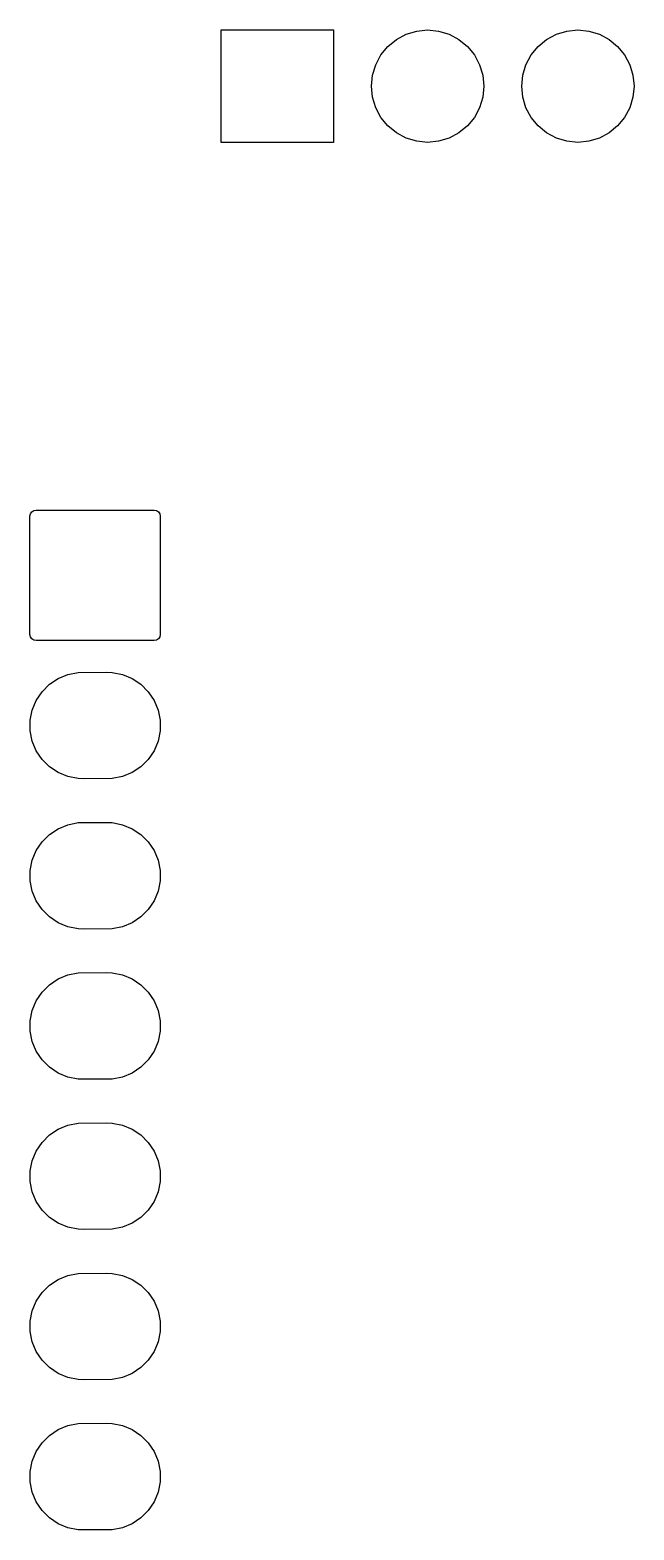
# Model space of a CAD drawing. Extents: x 96 to 246, y -139 to -34.
# Drawn here: x 133.19 to 143.41, y -83.4 to -58.04 of the extents above; entities that cross this region are included whole.
import ezdxf

# ---------------------------------------------------------------- set-up
doc = ezdxf.new("R2010")
doc.units = 0
doc.layers.add('BLACK', color=7, linetype='CONTINUOUS')

msp = doc.modelspace()

# ---------------------------------------------------------------- linework, layer by layer
at = {"layer": 'BLACK', "linetype": 'CONTINUOUS'}
for p, q in [((136.428748, -59.940247), (136.428748, -58.040247)), ((136.428748, -58.040247), (138.328748, -58.040247)), ((136.428748, -59.940247), (136.428748, -58.040247)), ((136.428748, -58.040247), (138.328748, -58.040247)), ((138.328748, -58.040247), (138.328748, -59.940247)), ((138.328748, -58.040247), (138.328748, -59.940247)), ((139.555199, -58.112561), (139.733412, -58.058501)), ((139.555199, -58.112561), (139.733412, -58.058501)), ((139.733412, -58.058501), (139.918748, -58.040247)), ((139.733412, -58.058501), (139.918748, -58.040247)), ((139.918748, -58.040247), (140.104084, -58.058501)), ((139.918748, -58.040247), (140.104084, -58.058501)), ((140.104084, -58.058501), (140.282297, -58.112561)), ((140.104084, -58.058501), (140.282297, -58.112561)), ((142.095199, -58.112561), (142.273412, -58.058501)), ((142.095199, -58.112561), (142.273412, -58.058501)), ((142.273412, -58.058501), (142.458748, -58.040247)), ((142.273412, -58.058501), (142.458748, -58.040247)), ((142.458748, -58.040247), (142.644084, -58.058501)), ((142.458748, -58.040247), (142.644084, -58.058501)), ((142.644084, -58.058501), (142.822297, -58.112561)), ((142.644084, -58.058501), (142.822297, -58.112561)), ((139.128852, -58.462455), (139.246997, -58.318496)), ((139.128852, -58.462455), (139.246997, -58.318496)), ((139.246997, -58.318496), (139.390956, -58.200351)), ((139.246997, -58.318496), (139.390956, -58.200351)), ((139.390956, -58.200351), (139.555199, -58.112561)), ((139.390956, -58.200351), (139.555199, -58.112561)), ((140.282297, -58.112561), (140.44654, -58.200351)), ((140.282297, -58.112561), (140.44654, -58.200351)), ((140.44654, -58.200351), (140.590499, -58.318496)), ((140.44654, -58.200351), (140.590499, -58.318496)), ((140.590499, -58.318496), (140.708644, -58.462455)), ((140.590499, -58.318496), (140.708644, -58.462455)), ((141.668852, -58.462455), (141.786997, -58.318496)), ((141.668852, -58.462455), (141.786997, -58.318496)), ((141.786997, -58.318496), (141.930956, -58.200351)), ((141.786997, -58.318496), (141.930956, -58.200351)), ((141.930956, -58.200351), (142.095199, -58.112561)), ((141.930956, -58.200351), (142.095199, -58.112561)), ((142.822297, -58.112561), (142.98654, -58.200351)), ((142.822297, -58.112561), (142.98654, -58.200351)), ((142.98654, -58.200351), (143.130499, -58.318496)), ((142.98654, -58.200351), (143.130499, -58.318496)), ((143.130499, -58.318496), (143.248644, -58.462455)), ((143.130499, -58.318496), (143.248644, -58.462455)), ((139.041062, -58.626698), (139.128852, -58.462455)), ((139.041062, -58.626698), (139.128852, -58.462455)), ((140.708644, -58.462455), (140.796434, -58.626698)), ((140.708644, -58.462455), (140.796434, -58.626698)), ((141.581062, -58.626698), (141.668852, -58.462455)), ((141.581062, -58.626698), (141.668852, -58.462455)), ((143.248644, -58.462455), (143.336434, -58.626698)), ((143.248644, -58.462455), (143.336434, -58.626698)), ((138.968748, -58.990247), (138.987002, -58.804911)), ((138.968748, -58.990247), (138.987002, -58.804911)), ((138.987002, -58.804911), (139.041062, -58.626698)), ((138.987002, -58.804911), (139.041062, -58.626698)), ((140.796434, -58.626698), (140.850494, -58.804911)), ((140.796434, -58.626698), (140.850494, -58.804911)), ((140.850494, -58.804911), (140.868748, -58.990247)), ((140.850494, -58.804911), (140.868748, -58.990247)), ((141.508748, -58.990247), (141.527002, -58.804911)), ((141.508748, -58.990247), (141.527002, -58.804911)), ((141.527002, -58.804911), (141.581062, -58.626698)), ((141.527002, -58.804911), (141.581062, -58.626698)), ((143.336434, -58.626698), (143.390494, -58.804911)), ((143.336434, -58.626698), (143.390494, -58.804911)), ((143.390494, -58.804911), (143.408748, -58.990247)), ((143.390494, -58.804911), (143.408748, -58.990247)), ((138.987002, -59.175583), (138.968748, -58.990247)), ((138.987002, -59.175583), (138.968748, -58.990247)), ((140.868748, -58.990247), (140.850494, -59.175583)), ((140.868748, -58.990247), (140.850494, -59.175583)), ((141.527002, -59.175583), (141.508748, -58.990247)), ((141.527002, -59.175583), (141.508748, -58.990247)), ((143.408748, -58.990247), (143.390494, -59.175583)), ((143.408748, -58.990247), (143.390494, -59.175583)), ((139.041062, -59.353796), (138.987002, -59.175583)), ((139.041062, -59.353796), (138.987002, -59.175583)), ((140.850494, -59.175583), (140.796434, -59.353796)), ((140.850494, -59.175583), (140.796434, -59.353796)), ((141.581062, -59.353796), (141.527002, -59.175583)), ((141.581062, -59.353796), (141.527002, -59.175583)), ((143.390494, -59.175583), (143.336434, -59.353796)), ((143.390494, -59.175583), (143.336434, -59.353796)), ((139.128852, -59.518039), (139.041062, -59.353796)), ((139.128852, -59.518039), (139.041062, -59.353796)), ((139.246997, -59.661998), (139.128852, -59.518039)), ((139.246997, -59.661998), (139.128852, -59.518039)), ((140.708644, -59.518039), (140.590499, -59.661998)), ((140.708644, -59.518039), (140.590499, -59.661998)), ((140.796434, -59.353796), (140.708644, -59.518039)), ((140.796434, -59.353796), (140.708644, -59.518039)), ((141.668852, -59.518039), (141.581062, -59.353796)), ((141.668852, -59.518039), (141.581062, -59.353796)), ((141.786997, -59.661998), (141.668852, -59.518039)), ((141.786997, -59.661998), (141.668852, -59.518039)), ((143.248644, -59.518039), (143.130499, -59.661998)), ((143.248644, -59.518039), (143.130499, -59.661998)), ((143.336434, -59.353796), (143.248644, -59.518039)), ((143.336434, -59.353796), (143.248644, -59.518039)), ((139.390956, -59.780143), (139.246997, -59.661998)), ((139.390956, -59.780143), (139.246997, -59.661998)), ((139.555199, -59.867933), (139.390956, -59.780143)), ((139.555199, -59.867933), (139.390956, -59.780143)), ((140.44654, -59.780143), (140.282297, -59.867933)), ((140.44654, -59.780143), (140.282297, -59.867933)), ((140.590499, -59.661998), (140.44654, -59.780143)), ((140.590499, -59.661998), (140.44654, -59.780143)), ((141.930956, -59.780143), (141.786997, -59.661998)), ((141.930956, -59.780143), (141.786997, -59.661998)), ((142.095199, -59.867933), (141.930956, -59.780143)), ((142.095199, -59.867933), (141.930956, -59.780143)), ((142.98654, -59.780143), (142.822297, -59.867933)), ((142.98654, -59.780143), (142.822297, -59.867933)), ((143.130499, -59.661998), (142.98654, -59.780143)), ((143.130499, -59.661998), (142.98654, -59.780143)), ((138.328748, -59.940247), (136.428748, -59.940247)), ((138.328748, -59.940247), (136.428748, -59.940247)), ((139.733412, -59.921993), (139.555199, -59.867933)), ((139.733412, -59.921993), (139.555199, -59.867933)), ((139.918748, -59.940247), (139.733412, -59.921993)), ((139.918748, -59.940247), (139.733412, -59.921993)), ((140.104084, -59.921993), (139.918748, -59.940247)), ((140.104084, -59.921993), (139.918748, -59.940247)), ((140.282297, -59.867933), (140.104084, -59.921993)), ((140.282297, -59.867933), (140.104084, -59.921993)), ((142.273412, -59.921993), (142.095199, -59.867933)), ((142.273412, -59.921993), (142.095199, -59.867933)), ((142.458748, -59.940247), (142.273412, -59.921993)), ((142.458748, -59.940247), (142.273412, -59.921993)), ((142.644084, -59.921993), (142.458748, -59.940247)), ((142.644084, -59.921993), (142.458748, -59.940247)), ((142.822297, -59.867933), (142.644084, -59.921993)), ((142.822297, -59.867933), (142.644084, -59.921993)), ((133.200416, -66.221213), (133.222527, -66.188122)), ((133.200416, -66.221213), (133.222527, -66.188122)), ((133.222527, -66.188122), (133.255618, -66.166011)), ((133.222527, -66.188122), (133.255618, -66.166011)), ((133.255618, -66.166011), (133.294652, -66.158247)), ((133.255618, -66.166011), (133.294652, -66.158247)), ((133.294652, -66.158247), (135.294652, -66.158247)), ((133.294652, -66.158247), (135.294652, -66.158247)), ((135.294652, -66.158247), (135.333686, -66.166011)), ((135.294652, -66.158247), (135.333686, -66.166011)), ((135.333686, -66.166011), (135.366777, -66.188122)), ((135.333686, -66.166011), (135.366777, -66.188122)), ((135.366777, -66.188122), (135.388888, -66.221213)), ((135.366777, -66.188122), (135.388888, -66.221213)), ((133.192652, -66.260247), (133.200416, -66.221213)), ((133.192652, -66.260247), (133.200416, -66.221213)), ((133.192652, -68.260247), (133.192652, -66.260247)), ((133.192652, -68.260247), (133.192652, -66.260247)), ((135.388888, -66.221213), (135.396652, -66.260247)), ((135.388888, -66.221213), (135.396652, -66.260247)), ((135.396652, -66.260247), (135.396652, -68.260247)), ((135.396652, -66.260247), (135.396652, -68.260247)), ((133.200416, -68.299281), (133.192652, -68.260247)), ((133.200416, -68.299281), (133.192652, -68.260247)), ((133.222527, -68.332372), (133.200416, -68.299281)), ((133.222527, -68.332372), (133.200416, -68.299281)), ((133.255618, -68.354483), (133.222527, -68.332372)), ((133.255618, -68.354483), (133.222527, -68.332372)), ((133.294652, -68.362247), (133.255618, -68.354483)), ((133.294652, -68.362247), (133.255618, -68.354483)), ((135.294652, -68.362247), (133.294652, -68.362247)), ((135.294652, -68.362247), (133.294652, -68.362247)), ((135.333686, -68.354483), (135.294652, -68.362247)), ((135.333686, -68.354483), (135.294652, -68.362247)), ((135.366777, -68.332372), (135.333686, -68.354483)), ((135.366777, -68.332372), (135.333686, -68.354483)), ((135.388888, -68.299281), (135.366777, -68.332372)), ((135.388888, -68.299281), (135.366777, -68.332372)), ((135.396652, -68.260247), (135.388888, -68.299281)), ((135.396652, -68.260247), (135.388888, -68.299281)), ((133.669452, -69.004754), (133.832815, -68.937087)), ((133.669452, -69.004754), (133.832815, -68.937087)), ((133.832815, -68.937087), (134.006241, -68.90259)), ((133.832815, -68.937087), (134.006241, -68.90259)), ((134.006241, -68.90259), (134.494652, -68.898247)), ((134.006241, -68.90259), (134.494652, -68.898247)), ((134.494652, -68.898247), (134.583063, -68.90259)), ((134.494652, -68.898247), (134.583063, -68.90259)), ((134.583063, -68.90259), (134.756489, -68.937087)), ((134.583063, -68.90259), (134.756489, -68.937087)), ((134.756489, -68.937087), (134.919852, -69.004754)), ((134.756489, -68.937087), (134.919852, -69.004754)), ((133.299159, -69.375047), (133.397397, -69.228024)), ((133.299159, -69.375047), (133.397397, -69.228024)), ((133.397397, -69.228024), (133.522429, -69.102992)), ((133.397397, -69.228024), (133.522429, -69.102992)), ((133.522429, -69.102992), (133.669452, -69.004754)), ((133.522429, -69.102992), (133.669452, -69.004754)), ((134.919852, -69.004754), (135.066875, -69.102992)), ((134.919852, -69.004754), (135.066875, -69.102992)), ((135.066875, -69.102992), (135.191907, -69.228024)), ((135.066875, -69.102992), (135.191907, -69.228024)), ((135.191907, -69.228024), (135.290145, -69.375047)), ((135.191907, -69.228024), (135.290145, -69.375047)), ((133.231492, -69.53841), (133.299159, -69.375047)), ((133.231492, -69.53841), (133.299159, -69.375047)), ((135.290145, -69.375047), (135.357812, -69.53841)), ((135.290145, -69.375047), (135.357812, -69.53841)), ((133.196995, -69.711836), (133.231492, -69.53841)), ((133.196995, -69.711836), (133.231492, -69.53841)), ((133.196995, -69.888658), (133.196995, -69.711836)), ((133.196995, -69.888658), (133.196995, -69.711836)), ((135.357812, -69.53841), (135.392309, -69.711836)), ((135.357812, -69.53841), (135.392309, -69.711836)), ((135.392309, -69.711836), (135.392309, -69.888658)), ((135.392309, -69.711836), (135.392309, -69.888658)), ((133.231492, -70.062084), (133.196995, -69.888658)), ((133.231492, -70.062084), (133.196995, -69.888658)), ((135.392309, -69.888658), (135.357812, -70.062084)), ((135.392309, -69.888658), (135.357812, -70.062084)), ((133.299159, -70.225447), (133.231492, -70.062084)), ((133.299159, -70.225447), (133.231492, -70.062084)), ((133.397397, -70.37247), (133.299159, -70.225447)), ((133.397397, -70.37247), (133.299159, -70.225447)), ((135.290145, -70.225447), (135.191907, -70.37247)), ((135.290145, -70.225447), (135.191907, -70.37247)), ((135.357812, -70.062084), (135.290145, -70.225447)), ((135.357812, -70.062084), (135.290145, -70.225447)), ((133.522429, -70.497502), (133.397397, -70.37247)), ((133.522429, -70.497502), (133.397397, -70.37247)), ((133.669452, -70.59574), (133.522429, -70.497502)), ((133.669452, -70.59574), (133.522429, -70.497502)), ((135.066875, -70.497502), (134.919852, -70.59574)), ((135.066875, -70.497502), (134.919852, -70.59574)), ((135.191907, -70.37247), (135.066875, -70.497502)), ((135.191907, -70.37247), (135.066875, -70.497502)), ((133.832815, -70.663407), (133.669452, -70.59574)), ((133.832815, -70.663407), (133.669452, -70.59574)), ((134.006241, -70.697904), (133.832815, -70.663407)), ((134.006241, -70.697904), (133.832815, -70.663407)), ((134.094652, -70.702247), (134.006241, -70.697904)), ((134.094652, -70.702247), (134.006241, -70.697904)), ((134.583063, -70.697904), (134.094652, -70.702247)), ((134.583063, -70.697904), (134.094652, -70.702247)), ((134.756489, -70.663407), (134.583063, -70.697904)), ((134.756489, -70.663407), (134.583063, -70.697904)), ((134.919852, -70.59574), (134.756489, -70.663407)), ((134.919852, -70.59574), (134.756489, -70.663407)), ((133.669452, -71.544754), (133.832815, -71.477087)), ((133.669452, -71.544754), (133.832815, -71.477087)), ((133.832815, -71.477087), (134.006241, -71.44259)), ((133.832815, -71.477087), (134.006241, -71.44259)), ((134.006241, -71.44259), (134.494652, -71.438247)), ((134.006241, -71.44259), (134.494652, -71.438247)), ((134.494652, -71.438247), (134.583063, -71.44259)), ((134.494652, -71.438247), (134.583063, -71.44259)), ((134.583063, -71.44259), (134.756489, -71.477087)), ((134.583063, -71.44259), (134.756489, -71.477087)), ((134.756489, -71.477087), (134.919852, -71.544754)), ((134.756489, -71.477087), (134.919852, -71.544754)), ((133.299159, -71.915047), (133.397397, -71.768024)), ((133.299159, -71.915047), (133.397397, -71.768024)), ((133.397397, -71.768024), (133.522429, -71.642992)), ((133.397397, -71.768024), (133.522429, -71.642992)), ((133.522429, -71.642992), (133.669452, -71.544754)), ((133.522429, -71.642992), (133.669452, -71.544754)), ((134.919852, -71.544754), (135.066875, -71.642992)), ((134.919852, -71.544754), (135.066875, -71.642992)), ((135.066875, -71.642992), (135.191907, -71.768024)), ((135.066875, -71.642992), (135.191907, -71.768024)), ((135.191907, -71.768024), (135.290145, -71.915047)), ((135.191907, -71.768024), (135.290145, -71.915047)), ((133.231492, -72.07841), (133.299159, -71.915047)), ((133.231492, -72.07841), (133.299159, -71.915047)), ((135.290145, -71.915047), (135.357812, -72.07841)), ((135.290145, -71.915047), (135.357812, -72.07841)), ((133.196995, -72.251836), (133.231492, -72.07841)), ((133.196995, -72.251836), (133.231492, -72.07841)), ((133.196995, -72.428658), (133.196995, -72.251836)), ((133.196995, -72.428658), (133.196995, -72.251836)), ((135.357812, -72.07841), (135.392309, -72.251836)), ((135.357812, -72.07841), (135.392309, -72.251836)), ((135.392309, -72.251836), (135.392309, -72.428658)), ((135.392309, -72.251836), (135.392309, -72.428658)), ((133.231492, -72.602084), (133.196995, -72.428658)), ((133.231492, -72.602084), (133.196995, -72.428658)), ((135.392309, -72.428658), (135.357812, -72.602084)), ((135.392309, -72.428658), (135.357812, -72.602084)), ((133.299159, -72.765447), (133.231492, -72.602084)), ((133.299159, -72.765447), (133.231492, -72.602084)), ((133.397397, -72.91247), (133.299159, -72.765447)), ((133.397397, -72.91247), (133.299159, -72.765447)), ((135.290145, -72.765447), (135.191907, -72.91247)), ((135.290145, -72.765447), (135.191907, -72.91247)), ((135.357812, -72.602084), (135.290145, -72.765447)), ((135.357812, -72.602084), (135.290145, -72.765447)), ((133.522429, -73.037502), (133.397397, -72.91247)), ((133.522429, -73.037502), (133.397397, -72.91247)), ((133.669452, -73.13574), (133.522429, -73.037502)), ((133.669452, -73.13574), (133.522429, -73.037502)), ((135.066875, -73.037502), (134.919852, -73.13574)), ((135.066875, -73.037502), (134.919852, -73.13574)), ((135.191907, -72.91247), (135.066875, -73.037502)), ((135.191907, -72.91247), (135.066875, -73.037502)), ((133.832815, -73.203407), (133.669452, -73.13574)), ((133.832815, -73.203407), (133.669452, -73.13574)), ((134.006241, -73.237904), (133.832815, -73.203407)), ((134.006241, -73.237904), (133.832815, -73.203407)), ((134.094652, -73.242247), (134.006241, -73.237904)), ((134.094652, -73.242247), (134.006241, -73.237904)), ((134.583063, -73.237904), (134.094652, -73.242247)), ((134.583063, -73.237904), (134.094652, -73.242247)), ((134.756489, -73.203407), (134.583063, -73.237904)), ((134.756489, -73.203407), (134.583063, -73.237904)), ((134.919852, -73.13574), (134.756489, -73.203407)), ((134.919852, -73.13574), (134.756489, -73.203407)), ((133.669452, -74.084754), (133.832815, -74.017087)), ((133.669452, -74.084754), (133.832815, -74.017087)), ((133.832815, -74.017087), (134.006241, -73.98259)), ((133.832815, -74.017087), (134.006241, -73.98259)), ((134.006241, -73.98259), (134.494652, -73.978247)), ((134.006241, -73.98259), (134.494652, -73.978247)), ((134.494652, -73.978247), (134.583063, -73.98259)), ((134.494652, -73.978247), (134.583063, -73.98259)), ((134.583063, -73.98259), (134.756489, -74.017087)), ((134.583063, -73.98259), (134.756489, -74.017087)), ((134.756489, -74.017087), (134.919852, -74.084754)), ((134.756489, -74.017087), (134.919852, -74.084754)), ((133.299159, -74.455047), (133.397397, -74.308024)), ((133.299159, -74.455047), (133.397397, -74.308024)), ((133.397397, -74.308024), (133.522429, -74.182992)), ((133.397397, -74.308024), (133.522429, -74.182992)), ((133.522429, -74.182992), (133.669452, -74.084754)), ((133.522429, -74.182992), (133.669452, -74.084754)), ((134.919852, -74.084754), (135.066875, -74.182992)), ((134.919852, -74.084754), (135.066875, -74.182992)), ((135.066875, -74.182992), (135.191907, -74.308024)), ((135.066875, -74.182992), (135.191907, -74.308024)), ((135.191907, -74.308024), (135.290145, -74.455047)), ((135.191907, -74.308024), (135.290145, -74.455047)), ((133.231492, -74.61841), (133.299159, -74.455047)), ((133.231492, -74.61841), (133.299159, -74.455047)), ((135.290145, -74.455047), (135.357812, -74.61841)), ((135.290145, -74.455047), (135.357812, -74.61841)), ((133.196995, -74.791836), (133.231492, -74.61841)), ((133.196995, -74.791836), (133.231492, -74.61841)), ((133.196995, -74.968658), (133.196995, -74.791836)), ((133.196995, -74.968658), (133.196995, -74.791836)), ((135.357812, -74.61841), (135.392309, -74.791836)), ((135.357812, -74.61841), (135.392309, -74.791836)), ((135.392309, -74.791836), (135.392309, -74.968658)), ((135.392309, -74.791836), (135.392309, -74.968658)), ((133.231492, -75.142084), (133.196995, -74.968658)), ((133.231492, -75.142084), (133.196995, -74.968658)), ((135.392309, -74.968658), (135.357812, -75.142084)), ((135.392309, -74.968658), (135.357812, -75.142084)), ((133.299159, -75.305447), (133.231492, -75.142084)), ((133.299159, -75.305447), (133.231492, -75.142084)), ((133.397397, -75.45247), (133.299159, -75.305447)), ((133.397397, -75.45247), (133.299159, -75.305447)), ((135.290145, -75.305447), (135.191907, -75.45247)), ((135.290145, -75.305447), (135.191907, -75.45247)), ((135.357812, -75.142084), (135.290145, -75.305447)), ((135.357812, -75.142084), (135.290145, -75.305447)), ((133.522429, -75.577502), (133.397397, -75.45247)), ((133.522429, -75.577502), (133.397397, -75.45247)), ((133.669452, -75.67574), (133.522429, -75.577502)), ((133.669452, -75.67574), (133.522429, -75.577502)), ((135.066875, -75.577502), (134.919852, -75.67574)), ((135.066875, -75.577502), (134.919852, -75.67574)), ((135.191907, -75.45247), (135.066875, -75.577502)), ((135.191907, -75.45247), (135.066875, -75.577502)), ((133.832815, -75.743407), (133.669452, -75.67574)), ((133.832815, -75.743407), (133.669452, -75.67574)), ((134.006241, -75.777904), (133.832815, -75.743407)), ((134.006241, -75.777904), (133.832815, -75.743407)), ((134.094652, -75.782247), (134.006241, -75.777904)), ((134.094652, -75.782247), (134.006241, -75.777904)), ((134.583063, -75.777904), (134.094652, -75.782247)), ((134.583063, -75.777904), (134.094652, -75.782247)), ((134.756489, -75.743407), (134.583063, -75.777904)), ((134.756489, -75.743407), (134.583063, -75.777904)), ((134.919852, -75.67574), (134.756489, -75.743407)), ((134.919852, -75.67574), (134.756489, -75.743407)), ((133.669452, -76.624754), (133.832815, -76.557087)), ((133.669452, -76.624754), (133.832815, -76.557087)), ((133.832815, -76.557087), (134.006241, -76.52259)), ((133.832815, -76.557087), (134.006241, -76.52259)), ((134.006241, -76.52259), (134.494652, -76.518247)), ((134.006241, -76.52259), (134.494652, -76.518247)), ((134.494652, -76.518247), (134.583063, -76.52259)), ((134.494652, -76.518247), (134.583063, -76.52259)), ((134.583063, -76.52259), (134.756489, -76.557087)), ((134.583063, -76.52259), (134.756489, -76.557087)), ((134.756489, -76.557087), (134.919852, -76.624754)), ((134.756489, -76.557087), (134.919852, -76.624754)), ((133.397397, -76.848024), (133.522429, -76.722992)), ((133.397397, -76.848024), (133.522429, -76.722992)), ((133.522429, -76.722992), (133.669452, -76.624754)), ((133.522429, -76.722992), (133.669452, -76.624754)), ((134.919852, -76.624754), (135.066875, -76.722992)), ((134.919852, -76.624754), (135.066875, -76.722992)), ((135.066875, -76.722992), (135.191907, -76.848024)), ((135.066875, -76.722992), (135.191907, -76.848024)), ((133.231492, -77.15841), (133.299159, -76.995047)), ((133.231492, -77.15841), (133.299159, -76.995047)), ((133.299159, -76.995047), (133.397397, -76.848024)), ((133.299159, -76.995047), (133.397397, -76.848024)), ((135.191907, -76.848024), (135.290145, -76.995047)), ((135.191907, -76.848024), (135.290145, -76.995047)), ((135.290145, -76.995047), (135.357812, -77.15841)), ((135.290145, -76.995047), (135.357812, -77.15841)), ((133.196995, -77.331836), (133.231492, -77.15841)), ((133.196995, -77.331836), (133.231492, -77.15841)), ((133.196995, -77.508658), (133.196995, -77.331836)), ((133.196995, -77.508658), (133.196995, -77.331836)), ((135.357812, -77.15841), (135.392309, -77.331836)), ((135.357812, -77.15841), (135.392309, -77.331836)), ((135.392309, -77.331836), (135.392309, -77.508658)), ((135.392309, -77.331836), (135.392309, -77.508658)), ((133.231492, -77.682084), (133.196995, -77.508658)), ((133.231492, -77.682084), (133.196995, -77.508658)), ((135.392309, -77.508658), (135.357812, -77.682084)), ((135.392309, -77.508658), (135.357812, -77.682084)), ((133.299159, -77.845447), (133.231492, -77.682084)), ((133.299159, -77.845447), (133.231492, -77.682084)), ((133.397397, -77.99247), (133.299159, -77.845447)), ((133.397397, -77.99247), (133.299159, -77.845447)), ((135.290145, -77.845447), (135.191907, -77.99247)), ((135.290145, -77.845447), (135.191907, -77.99247)), ((135.357812, -77.682084), (135.290145, -77.845447)), ((135.357812, -77.682084), (135.290145, -77.845447)), ((133.522429, -78.117502), (133.397397, -77.99247)), ((133.522429, -78.117502), (133.397397, -77.99247)), ((135.191907, -77.99247), (135.066875, -78.117502)), ((135.191907, -77.99247), (135.066875, -78.117502)), ((133.669452, -78.21574), (133.522429, -78.117502)), ((133.669452, -78.21574), (133.522429, -78.117502)), ((133.832815, -78.283407), (133.669452, -78.21574)), ((133.832815, -78.283407), (133.669452, -78.21574)), ((134.006241, -78.317904), (133.832815, -78.283407)), ((134.006241, -78.317904), (133.832815, -78.283407)), ((134.094652, -78.322247), (134.006241, -78.317904)), ((134.094652, -78.322247), (134.006241, -78.317904)), ((134.583063, -78.317904), (134.094652, -78.322247)), ((134.583063, -78.317904), (134.094652, -78.322247)), ((134.756489, -78.283407), (134.583063, -78.317904)), ((134.756489, -78.283407), (134.583063, -78.317904)), ((134.919852, -78.21574), (134.756489, -78.283407)), ((134.919852, -78.21574), (134.756489, -78.283407)), ((135.066875, -78.117502), (134.919852, -78.21574)), ((135.066875, -78.117502), (134.919852, -78.21574)), ((133.669452, -79.164754), (133.832815, -79.097087)), ((133.669452, -79.164754), (133.832815, -79.097087)), ((133.832815, -79.097087), (134.006241, -79.06259)), ((133.832815, -79.097087), (134.006241, -79.06259)), ((134.006241, -79.06259), (134.494652, -79.058247)), ((134.006241, -79.06259), (134.494652, -79.058247)), ((134.494652, -79.058247), (134.583063, -79.06259)), ((134.494652, -79.058247), (134.583063, -79.06259)), ((134.583063, -79.06259), (134.756489, -79.097087)), ((134.583063, -79.06259), (134.756489, -79.097087)), ((134.756489, -79.097087), (134.919852, -79.164754)), ((134.756489, -79.097087), (134.919852, -79.164754)), ((133.397397, -79.388024), (133.522429, -79.262992)), ((133.397397, -79.388024), (133.522429, -79.262992)), ((133.522429, -79.262992), (133.669452, -79.164754)), ((133.522429, -79.262992), (133.669452, -79.164754)), ((134.919852, -79.164754), (135.066875, -79.262992)), ((134.919852, -79.164754), (135.066875, -79.262992)), ((135.066875, -79.262992), (135.191907, -79.388024)), ((135.066875, -79.262992), (135.191907, -79.388024)), ((133.231492, -79.69841), (133.299159, -79.535047)), ((133.231492, -79.69841), (133.299159, -79.535047)), ((133.299159, -79.535047), (133.397397, -79.388024)), ((133.299159, -79.535047), (133.397397, -79.388024)), ((135.191907, -79.388024), (135.290145, -79.535047)), ((135.191907, -79.388024), (135.290145, -79.535047)), ((135.290145, -79.535047), (135.357812, -79.69841)), ((135.290145, -79.535047), (135.357812, -79.69841)), ((133.196995, -79.871836), (133.231492, -79.69841)), ((133.196995, -79.871836), (133.231492, -79.69841)), ((133.196995, -80.048658), (133.196995, -79.871836)), ((133.196995, -80.048658), (133.196995, -79.871836)), ((135.357812, -79.69841), (135.392309, -79.871836)), ((135.357812, -79.69841), (135.392309, -79.871836)), ((135.392309, -79.871836), (135.392309, -80.048658)), ((135.392309, -79.871836), (135.392309, -80.048658)), ((133.231492, -80.222084), (133.196995, -80.048658)), ((133.231492, -80.222084), (133.196995, -80.048658)), ((135.392309, -80.048658), (135.357812, -80.222084)), ((135.392309, -80.048658), (135.357812, -80.222084)), ((133.299159, -80.385447), (133.231492, -80.222084)), ((133.299159, -80.385447), (133.231492, -80.222084)), ((133.397397, -80.53247), (133.299159, -80.385447)), ((133.397397, -80.53247), (133.299159, -80.385447)), ((135.290145, -80.385447), (135.191907, -80.53247)), ((135.290145, -80.385447), (135.191907, -80.53247)), ((135.357812, -80.222084), (135.290145, -80.385447)), ((135.357812, -80.222084), (135.290145, -80.385447)), ((133.522429, -80.657502), (133.397397, -80.53247)), ((133.522429, -80.657502), (133.397397, -80.53247)), ((135.191907, -80.53247), (135.066875, -80.657502)), ((135.191907, -80.53247), (135.066875, -80.657502)), ((133.669452, -80.75574), (133.522429, -80.657502)), ((133.669452, -80.75574), (133.522429, -80.657502)), ((133.832815, -80.823407), (133.669452, -80.75574)), ((133.832815, -80.823407), (133.669452, -80.75574)), ((134.006241, -80.857904), (133.832815, -80.823407)), ((134.006241, -80.857904), (133.832815, -80.823407)), ((134.094652, -80.862247), (134.006241, -80.857904)), ((134.094652, -80.862247), (134.006241, -80.857904)), ((134.583063, -80.857904), (134.094652, -80.862247)), ((134.583063, -80.857904), (134.094652, -80.862247)), ((134.756489, -80.823407), (134.583063, -80.857904)), ((134.756489, -80.823407), (134.583063, -80.857904)), ((134.919852, -80.75574), (134.756489, -80.823407)), ((134.919852, -80.75574), (134.756489, -80.823407)), ((135.066875, -80.657502), (134.919852, -80.75574)), ((135.066875, -80.657502), (134.919852, -80.75574)), ((133.669452, -81.704754), (133.832815, -81.637087)), ((133.669452, -81.704754), (133.832815, -81.637087)), ((133.832815, -81.637087), (134.006241, -81.60259)), ((133.832815, -81.637087), (134.006241, -81.60259)), ((134.006241, -81.60259), (134.494652, -81.598247)), ((134.006241, -81.60259), (134.494652, -81.598247)), ((134.494652, -81.598247), (134.583063, -81.60259)), ((134.494652, -81.598247), (134.583063, -81.60259)), ((134.583063, -81.60259), (134.756489, -81.637087)), ((134.583063, -81.60259), (134.756489, -81.637087)), ((134.756489, -81.637087), (134.919852, -81.704754)), ((134.756489, -81.637087), (134.919852, -81.704754)), ((133.397397, -81.928024), (133.522429, -81.802992)), ((133.397397, -81.928024), (133.522429, -81.802992)), ((133.522429, -81.802992), (133.669452, -81.704754)), ((133.522429, -81.802992), (133.669452, -81.704754)), ((134.919852, -81.704754), (135.066875, -81.802992)), ((134.919852, -81.704754), (135.066875, -81.802992)), ((135.066875, -81.802992), (135.191907, -81.928024)), ((135.066875, -81.802992), (135.191907, -81.928024)), ((133.231492, -82.23841), (133.299159, -82.075047)), ((133.231492, -82.23841), (133.299159, -82.075047)), ((133.299159, -82.075047), (133.397397, -81.928024)), ((133.299159, -82.075047), (133.397397, -81.928024)), ((135.191907, -81.928024), (135.290145, -82.075047)), ((135.191907, -81.928024), (135.290145, -82.075047)), ((135.290145, -82.075047), (135.357812, -82.23841)), ((135.290145, -82.075047), (135.357812, -82.23841)), ((133.196995, -82.411836), (133.231492, -82.23841)), ((133.196995, -82.411836), (133.231492, -82.23841)), ((133.196995, -82.588658), (133.196995, -82.411836)), ((133.196995, -82.588658), (133.196995, -82.411836)), ((135.357812, -82.23841), (135.392309, -82.411836)), ((135.357812, -82.23841), (135.392309, -82.411836)), ((135.392309, -82.411836), (135.392309, -82.588658)), ((135.392309, -82.411836), (135.392309, -82.588658)), ((133.231492, -82.762084), (133.196995, -82.588658)), ((133.231492, -82.762084), (133.196995, -82.588658)), ((135.392309, -82.588658), (135.357812, -82.762084)), ((135.392309, -82.588658), (135.357812, -82.762084)), ((133.299159, -82.925447), (133.231492, -82.762084)), ((133.299159, -82.925447), (133.231492, -82.762084)), ((133.397397, -83.07247), (133.299159, -82.925447)), ((133.397397, -83.07247), (133.299159, -82.925447)), ((135.290145, -82.925447), (135.191907, -83.07247)), ((135.290145, -82.925447), (135.191907, -83.07247)), ((135.357812, -82.762084), (135.290145, -82.925447)), ((135.357812, -82.762084), (135.290145, -82.925447)), ((133.522429, -83.197502), (133.397397, -83.07247)), ((133.522429, -83.197502), (133.397397, -83.07247)), ((135.191907, -83.07247), (135.066875, -83.197502)), ((135.191907, -83.07247), (135.066875, -83.197502)), ((133.669452, -83.29574), (133.522429, -83.197502)), ((133.669452, -83.29574), (133.522429, -83.197502)), ((133.832815, -83.363407), (133.669452, -83.29574)), ((133.832815, -83.363407), (133.669452, -83.29574)), ((134.006241, -83.397904), (133.832815, -83.363407)), ((134.006241, -83.397904), (133.832815, -83.363407)), ((134.094652, -83.402247), (134.006241, -83.397904)), ((134.094652, -83.402247), (134.006241, -83.397904)), ((134.583063, -83.397904), (134.094652, -83.402247)), ((134.583063, -83.397904), (134.094652, -83.402247)), ((134.756489, -83.363407), (134.583063, -83.397904)), ((134.756489, -83.363407), (134.583063, -83.397904)), ((134.919852, -83.29574), (134.756489, -83.363407)), ((134.919852, -83.29574), (134.756489, -83.363407)), ((135.066875, -83.197502), (134.919852, -83.29574)), ((135.066875, -83.197502), (134.919852, -83.29574))]:
    msp.add_line(p, q, dxfattribs=at)

doc.saveas('drawing.dxf')
